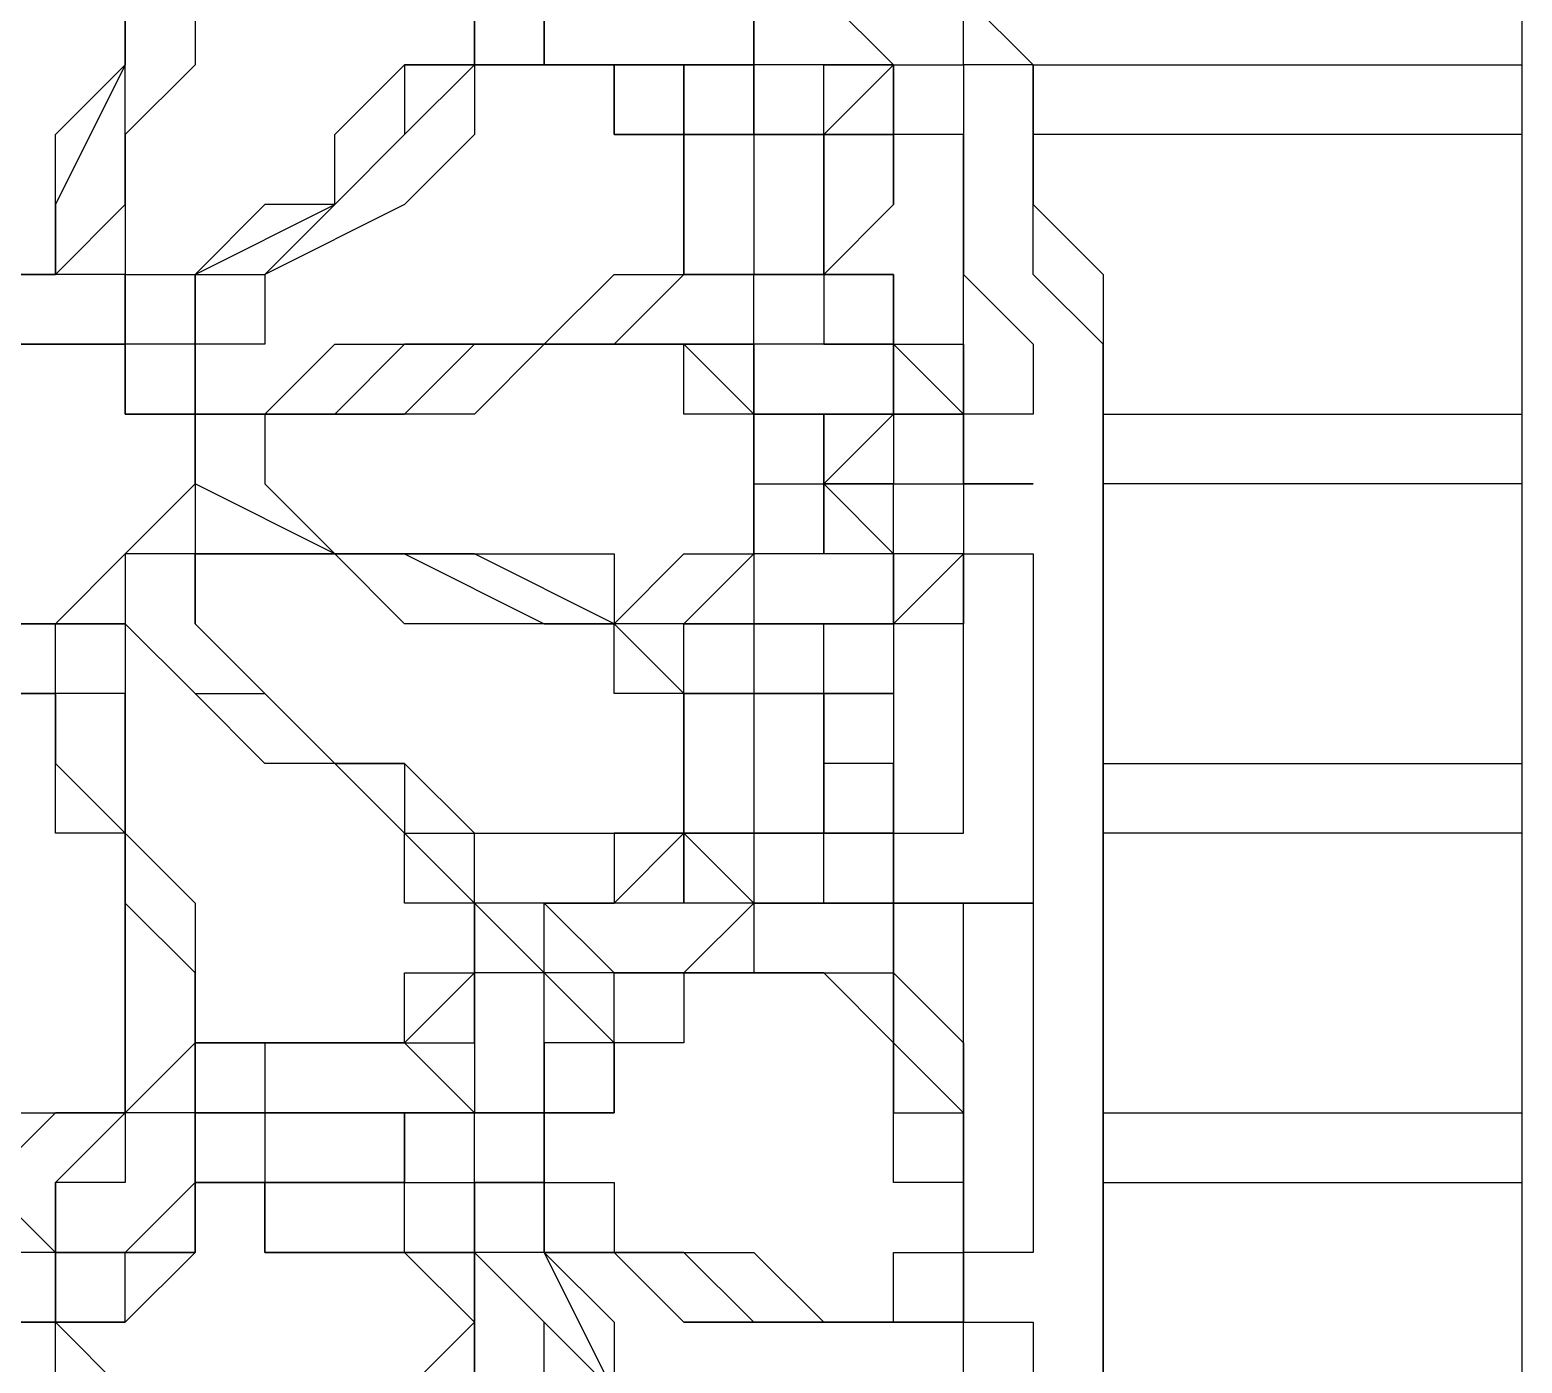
# Model space of a CAD drawing. Header units: millimetres. Extents: x 0 to 600, y 0 to 450.
# Drawn here: x 528.63 to 550, y 212.41 to 231.5 of the extents above; entities that cross this region are included whole.
import ezdxf

# ---------------------------------------------------------------- set-up
doc = ezdxf.new("R2010")
doc.units = ezdxf.units.MM
doc.layers.add('Engraving', color=1, linetype='Continuous')
doc.layers.add('External Cuts', color=5, linetype='Continuous')

# ---------------------------------------------------------------- blocks, each defined once
blk = doc.blocks.new('roof front')
blk.add_line((3, 15), (3, 66))

msp = doc.modelspace()

# ---------------------------------------------------------------- linework, layer by layer
at = {"layer": 'Engraving'}
for p, q in [((530, 231), (530, 232)), ((530, 232), (530, 231)), ((530, 231), (530, 232)), ((531, 232), (531, 231)), ((535, 232), (535, 231)), ((535, 231), (535, 232)), ((536, 231), (536, 232)), ((536, 232), (536, 231)), ((539, 231), (539, 232)), ((539, 232), (539, 231)), ((539, 231), (539, 232)), ((540, 232), (541, 231)), ((542, 232), (543, 231)), ((542, 231), (542, 232)), ((530, 231), (529, 229)), ((529, 230), (530, 231)), ((530, 230), (530, 231)), ((530, 231), (530, 231)), ((530, 231), (530, 231)), ((531, 231), (530, 230)), ((530, 231), (530, 231)), ((530, 231), (530, 231)), ((531, 231), (531, 231)), ((533, 230), (534, 231)), ((534, 230), (535, 231)), ((535, 231), (534, 231)), ((534, 231), (534, 230)), ((534, 231), (534, 231)), ((534, 231), (535, 231)), ((535, 231), (535, 231)), ((535, 231), (535, 231)), ((535, 231), (535, 231)), ((535, 231), (536, 231)), ((536, 231), (535, 231)), ((535, 231), (535, 231)), ((535, 231), (535, 230)), ((535, 231), (535, 231)), ((535, 231), (535, 231)), ((536, 231), (535, 231)), ((535, 231), (536, 231)), ((536, 231), (536, 231)), ((536, 231), (536, 231)), ((536, 231), (537, 231)), ((537, 231), (536, 231)), ((536, 231), (536, 231)), ((536, 231), (536, 231)), ((537, 231), (536, 231)), ((536, 231), (536, 231)), ((536, 231), (536, 231)), ((536, 231), (536, 231)), ((536, 231), (536, 231)), ((536, 231), (537, 231)), ((537, 231), (537, 231)), ((537, 231), (537, 231)), ((537, 231), (537, 230)), ((537, 230), (537, 231)), ((538, 231), (537, 231)), ((537, 231), (537, 231)), ((537, 231), (537, 231)), ((537, 231), (537, 231)), ((537, 231), (537, 231)), ((537, 231), (538, 231)), ((539, 231), (538, 231)), ((538, 231), (538, 230)), ((538, 230), (538, 231)), ((538, 231), (538, 231)), ((538, 231), (539, 231)), ((538, 231), (538, 231)), ((538, 231), (538, 231)), ((538, 231), (538, 231)), ((538, 231), (538, 231)), ((538, 231), (538, 231)), ((538, 231), (538, 231)), ((539, 230), (539, 231)), ((539, 231), (539, 231)), ((540, 231), (539, 231)), ((539, 231), (539, 231)), ((539, 231), (539, 231)), ((539, 231), (539, 231)), ((539, 231), (539, 231)), ((539, 231), (539, 231)), ((539, 231), (539, 230)), ((541, 231), (540, 230)), ((540, 231), (540, 231)), ((540, 231), (541, 231)), ((541, 231), (540, 231)), ((540, 231), (540, 231)), ((540, 231), (540, 231)), ((540, 231), (540, 231)), ((540, 231), (540, 231)), ((540, 230), (540, 231)), ((540, 231), (540, 231)), ((541, 230), (541, 231)), ((541, 231), (541, 231)), ((541, 231), (541, 231)), ((541, 231), (542, 231)), ((541, 230), (541, 231)), ((541, 231), (541, 230)), ((541, 231), (541, 231)), ((541, 231), (541, 231)), ((541, 231), (541, 231)), ((541, 231), (541, 231)), ((543, 231), (542, 231)), ((542, 231), (542, 230)), ((543, 231), (550, 231)), ((543, 231), (543, 231)), ((543, 231), (543, 231)), ((543, 231), (543, 231)), ((543, 231), (543, 230)), ((543, 230), (543, 231)), ((543, 231), (543, 231)), ((529, 229), (529, 230)), ((530, 229), (530, 230)), ((530, 230), (530, 230)), ((530, 230), (530, 229)), ((533, 229), (534, 230)), ((534, 230), (533, 229)), ((533, 229), (533, 230)), ((533, 230), (533, 230)), ((535, 230), (534, 229)), ((534, 230), (534, 230)), ((535, 230), (535, 230)), ((535, 230), (535, 230)), ((535, 230), (535, 230)), ((537, 230), (538, 230)), ((538, 230), (537, 230)), ((537, 230), (537, 230)), ((538, 230), (538, 230)), ((538, 230), (538, 230)), ((538, 230), (538, 229)), ((538, 229), (538, 230)), ((538, 230), (538, 230)), ((538, 229), (538, 230)), ((538, 230), (538, 230)), ((538, 230), (539, 230)), ((538, 230), (539, 230)), ((539, 230), (538, 230)), ((538, 230), (538, 230)), ((539, 230), (540, 230)), ((540, 230), (539, 230)), ((539, 230), (539, 230)), ((539, 230), (539, 230)), ((539, 230), (539, 230)), ((539, 230), (539, 230)), ((539, 230), (539, 229)), ((540, 230), (539, 230)), ((539, 230), (539, 230)), ((539, 230), (539, 230)), ((539, 230), (539, 230)), ((539, 230), (539, 230)), ((539, 230), (540, 230)), ((541, 230), (540, 230)), ((540, 230), (540, 230)), ((540, 230), (541, 230)), ((540, 230), (540, 230)), ((540, 230), (540, 230)), ((540, 230), (540, 229)), ((540, 229), (540, 230)), ((540, 230), (540, 230)), ((540, 230), (540, 230)), ((540, 230), (540, 230)), ((540, 230), (540, 230)), ((540, 230), (540, 230)), ((541, 229), (541, 230)), ((541, 230), (541, 230)), ((542, 230), (541, 230)), ((541, 230), (541, 230)), ((541, 230), (541, 230)), ((541, 230), (541, 229)), ((542, 230), (542, 230)), ((542, 230), (542, 229)), ((542, 229), (542, 230)), ((542, 230), (542, 230)), ((550, 230), (543, 230)), ((543, 230), (543, 229)), ((543, 229), (543, 230)), ((543, 230), (543, 230)), ((529, 228), (530, 229)), ((529, 229), (529, 229)), ((529, 229), (529, 228)), ((529, 228), (529, 229)), ((530, 229), (530, 229)), ((530, 229), (530, 229)), ((530, 229), (530, 228)), ((532, 229), (531, 228)), ((531, 228), (533, 229)), ((532, 228), (533, 229)), ((534, 229), (532, 228)), ((533, 229), (532, 229)), ((538, 229), (538, 229)), ((538, 229), (538, 229)), ((538, 229), (538, 228)), ((538, 228), (538, 229)), ((538, 229), (538, 229)), ((538, 229), (538, 229)), ((538, 229), (538, 229)), ((538, 228), (538, 229)), ((538, 229), (538, 229)), ((539, 229), (539, 229)), ((539, 229), (539, 229)), ((539, 229), (539, 229)), ((539, 229), (539, 228)), ((540, 228), (541, 229)), ((541, 229), (540, 228)), ((540, 229), (540, 229)), ((540, 229), (540, 229)), ((540, 229), (540, 228)), ((540, 228), (540, 229)), ((540, 229), (540, 229)), ((540, 229), (540, 229)), ((540, 229), (540, 229)), ((541, 229), (541, 229)), ((541, 229), (541, 229)), ((541, 229), (541, 229)), ((541, 229), (541, 229)), ((542, 229), (542, 228)), ((542, 228), (542, 229)), ((542, 229), (542, 229)), ((543, 229), (544, 228)), ((543, 228), (543, 229)), ((529, 228), (528, 228)), ((528, 228), (529, 228)), ((530, 228), (529, 228)), ((529, 228), (529, 228)), ((529, 228), (529, 228)), ((529, 228), (529, 228)), ((529, 228), (529, 228)), ((529, 228), (529, 228)), ((529, 228), (529, 228)), ((530, 227), (530, 228)), ((530, 228), (530, 228)), ((530, 228), (530, 228)), ((530, 228), (530, 228)), ((530, 228), (530, 228)), ((530, 228), (530, 228)), ((530, 228), (530, 227)), ((530, 227), (530, 228)), ((530, 228), (531, 228)), ((531, 227), (531, 228)), ((531, 228), (532, 228)), ((531, 228), (531, 227)), ((531, 228), (531, 228)), ((531, 228), (531, 228)), ((532, 228), (532, 228)), ((532, 228), (532, 227)), ((536, 227), (537, 228)), ((538, 228), (537, 227)), ((537, 228), (537, 228)), ((537, 228), (537, 228)), ((537, 228), (538, 228)), ((538, 228), (538, 228)), ((538, 228), (538, 228)), ((538, 228), (538, 228)), ((538, 228), (538, 228)), ((538, 228), (538, 228)), ((538, 228), (538, 228)), ((539, 228), (538, 228)), ((538, 228), (538, 228)), ((538, 228), (538, 228)), ((538, 228), (538, 228)), ((539, 228), (538, 228)), ((538, 228), (538, 228)), ((538, 228), (538, 228)), ((538, 228), (539, 228)), ((539, 227), (539, 228)), ((539, 228), (540, 228)), ((540, 228), (539, 228)), ((539, 228), (539, 228)), ((539, 228), (539, 228)), ((539, 228), (539, 228)), ((539, 228), (540, 228)), ((539, 228), (539, 228)), ((540, 228), (540, 228)), ((540, 228), (540, 227)), ((541, 228), (540, 228)), ((540, 228), (540, 228)), ((540, 228), (540, 228)), ((540, 228), (540, 228)), ((540, 228), (540, 228)), ((540, 228), (540, 228)), ((540, 228), (540, 228)), ((540, 228), (540, 228)), ((540, 228), (540, 228)), ((540, 228), (541, 228)), ((540, 228), (540, 228)), ((541, 227), (541, 228)), ((541, 228), (541, 228)), ((541, 228), (541, 227)), ((542, 228), (542, 228)), ((542, 228), (543, 227)), ((542, 227), (542, 228)), ((544, 227), (543, 228)), ((544, 228), (544, 227)), ((528, 227), (529, 227)), ((529, 227), (528, 227)), ((529, 227), (529, 227)), ((529, 227), (529, 227)), ((529, 227), (530, 227)), ((530, 227), (529, 227)), ((529, 227), (529, 227)), ((529, 227), (529, 227)), ((530, 227), (530, 227)), ((530, 227), (530, 226)), ((530, 226), (530, 227)), ((531, 227), (530, 227)), ((530, 227), (530, 227)), ((530, 227), (530, 227)), ((531, 226), (531, 227)), ((531, 227), (531, 227)), ((531, 227), (531, 227)), ((531, 227), (531, 227)), ((531, 227), (531, 227)), ((532, 227), (531, 227)), ((531, 227), (531, 227)), ((531, 227), (531, 227)), ((531, 227), (531, 226)), ((532, 226), (533, 227)), ((534, 227), (533, 226)), ((533, 227), (533, 227)), ((533, 227), (534, 227)), ((534, 226), (535, 227)), ((536, 227), (534, 227)), ((534, 227), (535, 227)), ((535, 227), (536, 227)), ((536, 227), (535, 226)), ((535, 227), (536, 227)), ((536, 227), (537, 227)), ((537, 227), (536, 227)), ((537, 227), (536, 227)), ((536, 227), (536, 227)), ((537, 227), (537, 227)), ((537, 227), (537, 227)), ((537, 227), (537, 227)), ((537, 227), (538, 227)), ((538, 227), (537, 227)), ((537, 227), (537, 227)), ((538, 227), (538, 227)), ((538, 227), (538, 227)), ((538, 227), (539, 226)), ((538, 226), (538, 227)), ((538, 227), (538, 227)), ((539, 227), (538, 227)), ((538, 227), (538, 227)), ((538, 227), (538, 227)), ((538, 227), (538, 227)), ((538, 227), (538, 227)), ((538, 227), (538, 227)), ((538, 227), (538, 227)), ((538, 227), (538, 227)), ((538, 227), (538, 227)), ((538, 227), (539, 227)), ((539, 226), (539, 227)), ((539, 227), (539, 227)), ((539, 227), (539, 227)), ((540, 227), (539, 227)), ((539, 227), (539, 227)), ((539, 227), (539, 227)), ((539, 227), (539, 227)), ((539, 227), (539, 227)), ((539, 227), (539, 227)), ((539, 227), (539, 227)), ((539, 227), (539, 226)), ((540, 227), (540, 227)), ((540, 227), (541, 227)), ((541, 227), (540, 227)), ((540, 227), (540, 227)), ((540, 227), (540, 227)), ((540, 227), (540, 227)), ((541, 227), (541, 227)), ((541, 227), (541, 226)), ((541, 226), (541, 227)), ((542, 226), (541, 227)), ((541, 227), (541, 227)), ((541, 227), (542, 227)), ((542, 226), (542, 227)), ((542, 227), (542, 227)), ((542, 227), (542, 226)), ((543, 227), (543, 226)), ((544, 227), (544, 226)), ((544, 226), (544, 227)), ((530, 226), (530, 226)), ((530, 226), (531, 226)), ((531, 226), (530, 226)), ((530, 226), (530, 226)), ((530, 226), (530, 226)), ((531, 226), (531, 226)), ((531, 226), (531, 225)), ((531, 225), (531, 226)), ((531, 225), (531, 226)), ((531, 226), (532, 226)), ((532, 226), (531, 226)), ((531, 226), (531, 226)), ((531, 226), (531, 226)), ((531, 226), (531, 226)), ((531, 226), (531, 226)), ((531, 226), (532, 226)), ((532, 226), (532, 226)), ((532, 226), (533, 226)), ((533, 226), (532, 226)), ((532, 226), (532, 225)), ((533, 226), (532, 226)), ((532, 226), (532, 226)), ((532, 226), (532, 226)), ((532, 226), (532, 226)), ((532, 226), (532, 226)), ((532, 226), (532, 226)), ((533, 226), (534, 226)), ((534, 226), (533, 226)), ((534, 226), (534, 226)), ((534, 226), (534, 226)), ((535, 226), (534, 226)), ((534, 226), (534, 226)), ((535, 226), (535, 226)), ((539, 226), (538, 226)), ((539, 226), (539, 226)), ((539, 226), (539, 226)), ((539, 226), (539, 226)), ((539, 226), (539, 225)), ((539, 225), (539, 226)), ((539, 226), (539, 226)), ((539, 226), (539, 226)), ((540, 226), (539, 226)), ((539, 226), (539, 226)), ((539, 226), (540, 226)), ((540, 225), (541, 226)), ((541, 226), (540, 226)), ((540, 226), (540, 225)), ((540, 225), (540, 226)), ((540, 226), (540, 226)), ((540, 226), (541, 226)), ((540, 226), (540, 226)), ((540, 226), (540, 226)), ((540, 226), (540, 226)), ((540, 226), (540, 226)), ((540, 226), (540, 226)), ((541, 226), (541, 226)), ((541, 226), (541, 226)), ((541, 226), (542, 226)), ((542, 226), (541, 226)), ((541, 226), (541, 226)), ((541, 226), (541, 225)), ((541, 226), (541, 226)), ((541, 226), (541, 226)), ((541, 226), (541, 226)), ((541, 226), (541, 226)), ((542, 226), (542, 226)), ((542, 226), (542, 226)), ((542, 226), (542, 225)), ((542, 225), (542, 226)), ((542, 226), (542, 226)), ((542, 226), (542, 226)), ((542, 226), (542, 226)), ((542, 226), (542, 226)), ((542, 226), (542, 226)), ((543, 226), (542, 226)), ((542, 226), (542, 226)), ((542, 226), (542, 226)), ((542, 226), (542, 226)), ((542, 226), (542, 226)), ((542, 226), (542, 226)), ((542, 226), (542, 226)), ((543, 226), (543, 226)), ((543, 226), (543, 226)), ((543, 226), (543, 226)), ((544, 226), (550, 226)), ((544, 226), (544, 221)), ((544, 223), (544, 226)), ((530, 224), (531, 225)), ((531, 225), (531, 225)), ((531, 225), (531, 225)), ((531, 225), (531, 224)), ((531, 225), (531, 225)), ((533, 224), (531, 225)), ((531, 225), (531, 225)), ((531, 225), (531, 225)), ((531, 225), (531, 225)), ((532, 225), (532, 225)), ((532, 225), (532, 225)), ((532, 225), (532, 225)), ((532, 225), (532, 225)), ((532, 225), (533, 224)), ((539, 224), (539, 225)), ((539, 225), (540, 225)), ((539, 225), (539, 225)), ((539, 225), (539, 225)), ((539, 225), (539, 224)), ((539, 224), (539, 225)), ((539, 225), (539, 225)), ((539, 225), (539, 225)), ((540, 225), (540, 225)), ((540, 225), (540, 225)), ((540, 225), (541, 224)), ((540, 224), (540, 225)), ((540, 225), (540, 225)), ((540, 225), (540, 225)), ((540, 225), (540, 224)), ((541, 225), (540, 225)), ((540, 225), (540, 225)), ((540, 225), (540, 225)), ((540, 225), (540, 225)), ((541, 225), (540, 225)), ((540, 225), (541, 225)), ((540, 225), (540, 225)), ((541, 224), (541, 225)), ((541, 225), (541, 225)), ((541, 225), (541, 225)), ((541, 225), (541, 225)), ((541, 225), (541, 225)), ((541, 225), (541, 225)), ((541, 225), (541, 225)), ((541, 225), (542, 225)), ((542, 225), (543, 225)), ((543, 225), (542, 225)), ((542, 225), (542, 225)), ((542, 225), (542, 224)), ((542, 225), (542, 225)), ((542, 225), (542, 225)), ((542, 225), (542, 225)), ((542, 225), (542, 225)), ((542, 225), (542, 225)), ((542, 225), (542, 225)), ((542, 225), (542, 225)), ((542, 225), (542, 225)), ((542, 225), (542, 225)), ((543, 225), (543, 225)), ((543, 225), (543, 225)), ((550, 225), (544, 225)), ((529, 223), (530, 224)), ((531, 224), (530, 224)), ((530, 224), (530, 224)), ((530, 224), (530, 223)), ((530, 224), (530, 224)), ((530, 224), (530, 224)), ((530, 224), (530, 224)), ((531, 223), (531, 224)), ((531, 224), (531, 224)), ((531, 224), (531, 224)), ((531, 224), (531, 224)), ((531, 224), (532, 224)), ((532, 224), (531, 224)), ((531, 224), (531, 224)), ((531, 224), (531, 224)), ((531, 224), (531, 224)), ((531, 224), (531, 223)), ((532, 224), (532, 224)), ((532, 224), (532, 224)), ((532, 224), (533, 224)), ((533, 224), (532, 224)), ((532, 224), (532, 224)), ((532, 224), (532, 224)), ((533, 224), (533, 224)), ((533, 224), (534, 224)), ((534, 223), (533, 224)), ((534, 224), (533, 224)), ((533, 224), (534, 224)), ((534, 224), (536, 223)), ((535, 224), (534, 224)), ((534, 224), (534, 224)), ((534, 224), (534, 224)), ((534, 224), (534, 224)), ((534, 224), (534, 224)), ((534, 224), (535, 224)), ((537, 223), (535, 224)), ((535, 224), (535, 224)), ((535, 224), (535, 224)), ((535, 224), (535, 224)), ((535, 224), (537, 224)), ((537, 224), (537, 224)), ((537, 224), (537, 223)), ((537, 223), (538, 224)), ((538, 223), (539, 224)), ((539, 224), (538, 223)), ((538, 224), (538, 224)), ((538, 224), (539, 224)), ((538, 224), (538, 224)), ((538, 224), (538, 224)), ((539, 224), (539, 224)), ((539, 224), (539, 224)), ((539, 224), (539, 224)), ((540, 224), (539, 224)), ((539, 224), (539, 223)), ((539, 224), (539, 224)), ((539, 224), (539, 224)), ((539, 224), (539, 224)), ((541, 224), (540, 224)), ((540, 224), (540, 224)), ((540, 224), (540, 224)), ((540, 224), (540, 224)), ((541, 223), (542, 224)), ((541, 224), (541, 224)), ((541, 224), (541, 224)), ((541, 224), (541, 223)), ((541, 223), (541, 224)), ((541, 224), (541, 224)), ((541, 224), (541, 224)), ((541, 224), (541, 224)), ((542, 224), (541, 224)), ((542, 224), (542, 224)), ((542, 224), (542, 224)), ((542, 224), (542, 224)), ((542, 224), (542, 224)), ((542, 224), (543, 224)), ((542, 222), (542, 224)), ((542, 224), (542, 224)), ((542, 224), (542, 224)), ((542, 224), (542, 224)), ((542, 224), (542, 224)), ((542, 224), (542, 224)), ((542, 224), (542, 224)), ((542, 224), (542, 224)), ((542, 224), (542, 223)), ((542, 224), (542, 224)), ((543, 224), (543, 224)), ((543, 224), (543, 224)), ((543, 224), (543, 224)), ((543, 224), (543, 222)), ((529, 223), (528, 223)), ((528, 223), (529, 223)), ((529, 222), (529, 223)), ((529, 223), (529, 223)), ((529, 223), (529, 223)), ((529, 223), (530, 223)), ((530, 223), (529, 223)), ((529, 223), (529, 223)), ((529, 223), (529, 223)), ((529, 223), (529, 223)), ((529, 223), (529, 223)), ((530, 223), (530, 223)), ((530, 223), (530, 223)), ((530, 223), (531, 222)), ((531, 222), (530, 223)), ((530, 223), (530, 223)), ((530, 223), (530, 223)), ((530, 223), (530, 222)), ((530, 223), (530, 223)), ((533, 221), (531, 223)), ((531, 223), (531, 223)), ((531, 223), (531, 223)), ((531, 223), (531, 223)), ((531, 223), (531, 223)), ((531, 223), (531, 223)), ((531, 223), (531, 223)), ((531, 223), (531, 223)), ((531, 223), (531, 223)), ((531, 223), (532, 222)), ((535, 223), (534, 223)), ((534, 223), (534, 223)), ((536, 223), (535, 223)), ((536, 223), (537, 223)), ((537, 223), (536, 223)), ((537, 223), (537, 223)), ((537, 223), (537, 223)), ((537, 223), (537, 223)), ((537, 223), (538, 222)), ((537, 222), (537, 223)), ((537, 223), (537, 223)), ((538, 223), (537, 223)), ((537, 223), (537, 223)), ((537, 223), (537, 223)), ((537, 223), (537, 223)), ((538, 222), (538, 223)), ((538, 223), (538, 223)), ((538, 223), (538, 223)), ((538, 223), (539, 223)), ((539, 223), (538, 223)), ((538, 223), (538, 223)), ((538, 223), (538, 223)), ((538, 223), (538, 223)), ((538, 223), (538, 223)), ((538, 223), (538, 223)), ((538, 223), (538, 223)), ((539, 223), (539, 222)), ((539, 223), (539, 223)), ((540, 223), (539, 223)), ((539, 223), (539, 223)), ((539, 223), (539, 223)), ((539, 223), (539, 223)), ((539, 223), (539, 223)), ((539, 223), (539, 223)), ((539, 223), (539, 223)), ((539, 223), (539, 223)), ((539, 223), (540, 223)), ((540, 222), (540, 223)), ((540, 223), (541, 223)), ((541, 223), (540, 223)), ((540, 223), (540, 223)), ((540, 223), (540, 223)), ((540, 223), (540, 223)), ((540, 223), (540, 223)), ((540, 223), (540, 223)), ((540, 223), (541, 223)), ((540, 223), (540, 223)), ((540, 223), (540, 223)), ((540, 223), (540, 223)), ((541, 223), (541, 223)), ((541, 223), (541, 223)), ((542, 223), (541, 223)), ((541, 223), (541, 223)), ((541, 223), (541, 223)), ((541, 223), (541, 222)), ((541, 223), (541, 223)), ((544, 212), (544, 223)), ((528, 222), (529, 222)), ((529, 222), (528, 222)), ((529, 222), (529, 222)), ((529, 222), (529, 221)), ((529, 221), (529, 222)), ((529, 222), (529, 222)), ((529, 222), (529, 222)), ((529, 222), (529, 222)), ((529, 222), (529, 222)), ((530, 222), (529, 222)), ((529, 222), (529, 222)), ((530, 220), (530, 222)), ((530, 222), (530, 222)), ((530, 222), (530, 222)), ((530, 222), (530, 222)), ((530, 222), (530, 221)), ((531, 222), (532, 222)), ((532, 221), (531, 222)), ((532, 222), (533, 221)), ((532, 222), (532, 222)), ((532, 222), (533, 221)), ((538, 222), (537, 222)), ((537, 222), (537, 222)), ((538, 222), (538, 222)), ((538, 222), (538, 222)), ((538, 222), (538, 222)), ((538, 222), (538, 221)), ((538, 221), (538, 222)), ((538, 222), (538, 222)), ((538, 222), (538, 222)), ((538, 221), (538, 222)), ((538, 222), (538, 222)), ((538, 222), (538, 222)), ((538, 222), (538, 222)), ((539, 222), (538, 222)), ((538, 222), (538, 222)), ((538, 222), (538, 222)), ((538, 222), (539, 222)), ((539, 222), (539, 222)), ((539, 222), (540, 222)), ((540, 222), (539, 222)), ((539, 222), (539, 222)), ((539, 222), (539, 222)), ((539, 222), (539, 222)), ((539, 222), (539, 221)), ((540, 221), (540, 222)), ((540, 222), (540, 222)), ((540, 222), (540, 222)), ((540, 222), (540, 222)), ((540, 222), (540, 222)), ((541, 222), (540, 222)), ((540, 222), (540, 222)), ((540, 222), (540, 222)), ((540, 222), (541, 222)), ((540, 222), (540, 222)), ((540, 222), (540, 222)), ((540, 222), (540, 221)), ((540, 221), (540, 222)), ((540, 222), (540, 222)), ((541, 222), (541, 221)), ((542, 220), (542, 222)), ((543, 222), (543, 220)), ((529, 221), (530, 220)), ((529, 220), (529, 221)), ((530, 221), (530, 221)), ((530, 221), (530, 221)), ((530, 221), (530, 220)), ((533, 221), (532, 221)), ((533, 221), (534, 220)), ((534, 220), (533, 221)), ((534, 221), (533, 221)), ((533, 221), (534, 221)), ((535, 220), (534, 221)), ((534, 221), (534, 220)), ((538, 221), (538, 221)), ((538, 221), (538, 221)), ((538, 221), (538, 220)), ((538, 220), (538, 221)), ((538, 221), (538, 221)), ((538, 221), (538, 221)), ((538, 220), (538, 221)), ((538, 221), (538, 221)), ((538, 221), (538, 221)), ((539, 221), (539, 221)), ((539, 221), (539, 221)), ((539, 221), (539, 221)), ((539, 221), (539, 221)), ((539, 221), (539, 221)), ((539, 221), (539, 220)), ((541, 221), (540, 221)), ((540, 221), (540, 221)), ((540, 221), (540, 221)), ((540, 221), (540, 221)), ((540, 221), (540, 220)), ((540, 221), (540, 221)), ((540, 221), (540, 221)), ((540, 221), (540, 221)), ((540, 220), (540, 221)), ((540, 221), (540, 221)), ((540, 221), (540, 221)), ((541, 220), (541, 221)), ((541, 221), (541, 221)), ((541, 221), (541, 221)), ((541, 221), (541, 221)), ((541, 221), (541, 221)), ((541, 221), (541, 220)), ((544, 221), (550, 221)), ((544, 221), (544, 212)), ((530, 220), (529, 220)), ((530, 220), (530, 219)), ((530, 219), (530, 220)), ((530, 219), (530, 220)), ((530, 220), (530, 220)), ((530, 220), (530, 220)), ((530, 220), (530, 220)), ((530, 220), (531, 219)), ((534, 220), (534, 220)), ((534, 220), (535, 219)), ((534, 219), (534, 220)), ((534, 220), (535, 220)), ((535, 219), (535, 220)), ((535, 220), (535, 220)), ((535, 220), (535, 220)), ((535, 220), (535, 220)), ((535, 220), (536, 220)), ((536, 220), (536, 220)), ((536, 220), (536, 220)), ((536, 220), (537, 220)), ((537, 219), (538, 220)), ((538, 220), (537, 220)), ((537, 220), (537, 220)), ((537, 220), (537, 220)), ((537, 220), (537, 219)), ((537, 220), (537, 220)), ((537, 220), (537, 220)), ((537, 220), (537, 220)), ((537, 220), (537, 220)), ((537, 220), (538, 220)), ((537, 220), (537, 220)), ((538, 220), (538, 220)), ((538, 220), (538, 220)), ((538, 220), (538, 220)), ((538, 220), (539, 219)), ((538, 219), (538, 220)), ((538, 220), (538, 220)), ((538, 220), (538, 220)), ((538, 220), (538, 219)), ((539, 219), (538, 220)), ((538, 220), (538, 220)), ((538, 220), (538, 220)), ((538, 220), (538, 220)), ((538, 220), (539, 220)), ((538, 220), (538, 220)), ((538, 220), (538, 220)), ((538, 220), (538, 220)), ((539, 220), (538, 220)), ((538, 220), (538, 220)), ((539, 220), (539, 220)), ((539, 220), (540, 220)), ((540, 220), (539, 220)), ((539, 220), (539, 220)), ((539, 220), (539, 219)), ((540, 220), (539, 220)), ((539, 220), (539, 220)), ((539, 220), (539, 220)), ((539, 220), (540, 220)), ((540, 220), (540, 220)), ((540, 220), (540, 220)), ((540, 220), (540, 220)), ((540, 220), (541, 220)), ((540, 219), (540, 220)), ((540, 220), (540, 220)), ((540, 220), (540, 220)), ((541, 220), (540, 220)), ((540, 220), (541, 220)), ((541, 220), (541, 219)), ((541, 220), (541, 220)), ((541, 219), (541, 220)), ((541, 220), (541, 220)), ((541, 220), (541, 220)), ((541, 220), (541, 220)), ((541, 220), (542, 220)), ((542, 220), (542, 220)), ((542, 220), (542, 220)), ((542, 220), (542, 220)), ((542, 220), (542, 220)), ((542, 220), (542, 220)), ((543, 220), (543, 220)), ((543, 220), (543, 219)), ((550, 220), (544, 220)), ((530, 219), (530, 219)), ((530, 219), (530, 219)), ((530, 219), (530, 218)), ((530, 218), (530, 219)), ((531, 218), (530, 219)), ((530, 219), (530, 219)), ((531, 219), (531, 218)), ((535, 219), (534, 219)), ((534, 219), (534, 219)), ((534, 219), (534, 219)), ((535, 218), (535, 219)), ((535, 219), (535, 219)), ((535, 219), (535, 219)), ((535, 219), (535, 219)), ((535, 219), (536, 218)), ((535, 219), (535, 219)), ((535, 219), (535, 219)), ((535, 219), (535, 218)), ((535, 218), (535, 219)), ((536, 219), (535, 219)), ((535, 219), (535, 219)), ((536, 218), (536, 219)), ((536, 219), (536, 219)), ((536, 219), (536, 219)), ((536, 219), (536, 219)), ((536, 219), (536, 219)), ((536, 219), (536, 219)), ((536, 219), (536, 219)), ((536, 219), (537, 219)), ((537, 219), (536, 219)), ((536, 219), (536, 219)), ((536, 219), (536, 219)), ((536, 219), (536, 219)), ((536, 219), (536, 219)), ((536, 219), (537, 218)), ((537, 219), (536, 219)), ((536, 219), (536, 219)), ((537, 219), (537, 219)), ((537, 219), (537, 219)), ((538, 219), (537, 219)), ((537, 219), (537, 219)), ((538, 218), (539, 219)), ((539, 219), (538, 219)), ((538, 219), (538, 219)), ((539, 219), (539, 219)), ((539, 219), (539, 219)), ((539, 219), (539, 219)), ((539, 219), (539, 218)), ((539, 219), (539, 219)), ((539, 219), (539, 219)), ((540, 219), (539, 219)), ((539, 219), (539, 219)), ((539, 219), (539, 219)), ((539, 219), (539, 219)), ((539, 219), (539, 219)), ((539, 219), (539, 219)), ((539, 219), (539, 219)), ((539, 219), (540, 219)), ((541, 219), (540, 219)), ((540, 219), (540, 219)), ((540, 219), (540, 219)), ((540, 219), (540, 219)), ((540, 219), (540, 219)), ((540, 219), (540, 219)), ((540, 219), (540, 219)), ((540, 219), (540, 219)), ((540, 219), (541, 219)), ((541, 219), (540, 219)), ((540, 219), (540, 219)), ((540, 219), (540, 219)), ((540, 219), (540, 219)), ((540, 219), (540, 219)), ((540, 219), (540, 219)), ((540, 219), (540, 219)), ((540, 219), (540, 219)), ((541, 218), (541, 219)), ((541, 219), (541, 219)), ((541, 219), (541, 219)), ((541, 219), (541, 219)), ((541, 219), (541, 219)), ((541, 219), (542, 219)), ((542, 219), (541, 219)), ((541, 219), (541, 219)), ((541, 219), (541, 219)), ((541, 219), (541, 219)), ((541, 219), (541, 218)), ((541, 219), (541, 219)), ((541, 219), (541, 219)), ((541, 219), (541, 219)), ((541, 219), (541, 219)), ((542, 219), (541, 219)), ((542, 219), (543, 219)), ((542, 217), (542, 219)), ((542, 219), (542, 219)), ((543, 219), (542, 219)), ((543, 219), (543, 219)), ((543, 219), (543, 217)), ((530, 218), (530, 217)), ((530, 217), (530, 218)), ((530, 218), (530, 218)), ((531, 217), (531, 218)), ((531, 218), (531, 218)), ((531, 218), (531, 218)), ((531, 218), (531, 218)), ((531, 218), (531, 218)), ((531, 218), (531, 217)), ((535, 218), (534, 217)), ((534, 217), (534, 218)), ((534, 218), (534, 218)), ((534, 218), (535, 218)), ((535, 217), (535, 218)), ((535, 218), (535, 218)), ((535, 218), (535, 218)), ((536, 218), (535, 218)), ((535, 218), (535, 218)), ((535, 218), (535, 218)), ((535, 218), (535, 218)), ((535, 218), (535, 217)), ((535, 218), (535, 218)), ((535, 218), (535, 218)), ((535, 218), (535, 218)), ((535, 218), (535, 218)), ((536, 218), (536, 218)), ((536, 218), (536, 218)), ((536, 218), (536, 218)), ((536, 218), (537, 217)), ((536, 217), (536, 218)), ((536, 218), (536, 218)), ((537, 218), (536, 218)), ((537, 217), (537, 218)), ((537, 218), (537, 218)), ((537, 218), (538, 218)), ((537, 218), (537, 218)), ((538, 218), (537, 218)), ((537, 218), (537, 218)), ((537, 218), (537, 218)), ((537, 218), (537, 218)), ((537, 218), (537, 218)), ((537, 218), (538, 218)), ((538, 218), (538, 218)), ((538, 218), (539, 218)), ((539, 218), (538, 218)), ((538, 218), (538, 218)), ((538, 218), (538, 217)), ((539, 218), (538, 218)), ((538, 218), (538, 218)), ((538, 218), (538, 218)), ((538, 218), (538, 218)), ((538, 218), (538, 218)), ((538, 218), (538, 218)), ((539, 218), (539, 218)), ((539, 218), (539, 218)), ((539, 218), (539, 218)), ((539, 218), (540, 218)), ((540, 218), (539, 218)), ((539, 218), (539, 218)), ((539, 218), (539, 218)), ((539, 218), (539, 218)), ((539, 218), (539, 218)), ((540, 218), (540, 218)), ((540, 218), (541, 218)), ((541, 217), (540, 218)), ((540, 218), (540, 218)), ((540, 218), (540, 218)), ((540, 218), (540, 218)), ((540, 218), (540, 218)), ((541, 218), (541, 217)), ((541, 217), (541, 218)), ((541, 218), (541, 218)), ((541, 218), (541, 218)), ((541, 218), (542, 217)), ((530, 216), (531, 217)), ((530, 217), (530, 217)), ((530, 217), (530, 217)), ((530, 217), (530, 216)), ((530, 216), (530, 217)), ((530, 217), (530, 217)), ((530, 217), (530, 217)), ((530, 217), (530, 217)), ((531, 217), (531, 217)), ((531, 217), (531, 217)), ((531, 217), (531, 217)), ((531, 217), (531, 216)), ((531, 216), (531, 217)), ((531, 217), (531, 217)), ((531, 217), (531, 217)), ((531, 217), (532, 217)), ((532, 217), (531, 217)), ((531, 217), (531, 217)), ((531, 217), (531, 217)), ((531, 217), (532, 217)), ((532, 217), (532, 216)), ((532, 217), (532, 217)), ((533, 217), (532, 217)), ((532, 217), (532, 217)), ((532, 217), (532, 217)), ((532, 217), (532, 217)), ((532, 217), (532, 217)), ((532, 217), (532, 217)), ((532, 217), (533, 217)), ((534, 217), (533, 217)), ((533, 217), (533, 217)), ((533, 217), (533, 217)), ((533, 217), (533, 217)), ((533, 217), (534, 217)), ((535, 216), (534, 217)), ((534, 217), (534, 217)), ((534, 217), (535, 217)), ((534, 217), (534, 217)), ((534, 217), (534, 217)), ((534, 217), (534, 217)), ((534, 217), (534, 217)), ((534, 217), (534, 217)), ((534, 217), (534, 217)), ((534, 217), (534, 217)), ((534, 217), (534, 217)), ((535, 217), (535, 217)), ((535, 217), (535, 217)), ((535, 217), (535, 217)), ((535, 217), (535, 217)), ((535, 217), (535, 216)), ((537, 217), (536, 217)), ((536, 217), (536, 216)), ((536, 216), (536, 217)), ((536, 217), (536, 217)), ((536, 217), (536, 217)), ((536, 217), (536, 217)), ((537, 216), (537, 217)), ((537, 217), (537, 217)), ((537, 217), (537, 217)), ((538, 217), (537, 217)), ((537, 217), (537, 217)), ((537, 217), (537, 217)), ((537, 217), (537, 217)), ((537, 217), (537, 216)), ((541, 217), (541, 217)), ((541, 217), (541, 217)), ((541, 217), (541, 216)), ((541, 216), (541, 217)), ((541, 217), (541, 217)), ((542, 216), (541, 217)), ((542, 217), (542, 217)), ((542, 217), (542, 216)), ((542, 216), (542, 217)), ((542, 217), (542, 217)), ((543, 217), (543, 215)), ((529, 216), (528, 215)), ((528, 216), (529, 216)), ((529, 215), (530, 216)), ((530, 216), (529, 216)), ((529, 216), (529, 216)), ((529, 216), (530, 216)), ((529, 216), (529, 216)), ((529, 216), (529, 216)), ((529, 216), (529, 216)), ((530, 216), (530, 216)), ((530, 216), (530, 216)), ((530, 216), (530, 216)), ((530, 216), (530, 216)), ((530, 216), (530, 216)), ((531, 216), (530, 216)), ((530, 216), (530, 216)), ((530, 216), (530, 215)), ((530, 216), (530, 216)), ((530, 216), (530, 216)), ((530, 216), (530, 216)), ((530, 216), (530, 216)), ((531, 216), (531, 216)), ((531, 216), (531, 215)), ((531, 215), (531, 216)), ((531, 216), (531, 216)), ((531, 215), (531, 216)), ((531, 216), (531, 216)), ((531, 216), (531, 216)), ((531, 216), (531, 216)), ((531, 216), (531, 216)), ((531, 216), (531, 216)), ((531, 216), (531, 216)), ((531, 216), (531, 216)), ((532, 216), (531, 216)), ((531, 216), (531, 216)), ((531, 216), (532, 216)), ((532, 216), (532, 216)), ((532, 216), (533, 216)), ((533, 216), (532, 216)), ((532, 216), (532, 216)), ((532, 216), (532, 216)), ((532, 216), (532, 216)), ((532, 216), (532, 216)), ((532, 216), (532, 216)), ((532, 216), (532, 216)), ((532, 216), (532, 216)), ((532, 216), (532, 216)), ((532, 216), (532, 215)), ((533, 216), (533, 216)), ((533, 216), (534, 216)), ((534, 216), (533, 216)), ((533, 216), (533, 216)), ((534, 215), (534, 216)), ((534, 216), (534, 216)), ((534, 216), (534, 216)), ((534, 216), (534, 216)), ((534, 216), (535, 216)), ((535, 216), (534, 216)), ((534, 216), (534, 216)), ((534, 216), (534, 216)), ((534, 216), (534, 215)), ((534, 216), (534, 216)), ((534, 216), (534, 216)), ((534, 216), (534, 216)), ((534, 216), (534, 216)), ((534, 216), (534, 215)), ((534, 215), (534, 216)), ((534, 216), (534, 216)), ((535, 216), (536, 216)), ((535, 215), (535, 216)), ((535, 216), (535, 216)), ((535, 216), (535, 216)), ((536, 216), (535, 216)), ((535, 216), (535, 216)), ((535, 216), (536, 216)), ((536, 215), (536, 216)), ((536, 216), (537, 216)), ((537, 216), (536, 216)), ((536, 216), (536, 215)), ((536, 216), (536, 215)), ((536, 216), (536, 216)), ((536, 216), (536, 216)), ((536, 216), (536, 216)), ((536, 216), (536, 216)), ((536, 216), (536, 216)), ((536, 216), (536, 216)), ((536, 216), (536, 216)), ((536, 216), (536, 216)), ((536, 216), (536, 216)), ((536, 216), (536, 216)), ((536, 216), (536, 216)), ((537, 216), (537, 216)), ((541, 216), (542, 216)), ((541, 215), (541, 216)), ((542, 216), (542, 215)), ((542, 215), (542, 216)), ((542, 216), (542, 216)), ((542, 216), (542, 216)), ((542, 216), (542, 215)), ((542, 215), (542, 216)), ((544, 216), (550, 216)), ((528, 215), (529, 214)), ((529, 214), (529, 215)), ((529, 215), (529, 215)), ((529, 215), (529, 215)), ((529, 215), (529, 215)), ((529, 215), (529, 215)), ((529, 215), (529, 215)), ((529, 215), (529, 215)), ((529, 215), (529, 215)), ((529, 215), (529, 215)), ((530, 215), (529, 215)), ((529, 215), (529, 215)), ((529, 215), (529, 215)), ((529, 215), (529, 215)), ((529, 215), (529, 214)), ((530, 214), (531, 215)), ((531, 214), (531, 215)), ((531, 215), (531, 215)), ((531, 215), (531, 215)), ((531, 215), (532, 215)), ((532, 215), (531, 215)), ((531, 215), (531, 214)), ((531, 215), (531, 215)), ((531, 215), (531, 215)), ((531, 215), (531, 215)), ((531, 215), (531, 214)), ((531, 215), (531, 215)), ((531, 215), (531, 215)), ((531, 215), (531, 215)), ((531, 215), (531, 215)), ((532, 215), (531, 215)), ((532, 215), (532, 215)), ((532, 215), (532, 215)), ((532, 215), (532, 215)), ((532, 215), (532, 214)), ((532, 214), (532, 215)), ((532, 215), (532, 215)), ((533, 215), (532, 215)), ((532, 215), (532, 215)), ((532, 215), (532, 215)), ((532, 215), (532, 215)), ((532, 215), (532, 215)), ((532, 215), (533, 215)), ((534, 215), (533, 215)), ((533, 215), (533, 215)), ((533, 215), (533, 215)), ((533, 215), (533, 215)), ((533, 215), (533, 215)), ((533, 215), (533, 215)), ((533, 215), (534, 215)), ((534, 214), (534, 215)), ((534, 215), (534, 215)), ((534, 215), (534, 215)), ((534, 215), (534, 215)), ((534, 215), (534, 215)), ((534, 215), (535, 215)), ((534, 215), (534, 215)), ((534, 215), (534, 215)), ((534, 215), (534, 215)), ((534, 215), (534, 215)), ((535, 215), (536, 215)), ((536, 215), (535, 215)), ((535, 215), (535, 215)), ((535, 215), (535, 215)), ((535, 215), (535, 215)), ((535, 215), (535, 214)), ((535, 214), (535, 215)), ((535, 215), (535, 215)), ((536, 214), (536, 215)), ((536, 215), (536, 215)), ((536, 215), (536, 215)), ((536, 215), (536, 215)), ((536, 215), (536, 215)), ((536, 215), (536, 215)), ((536, 215), (536, 215)), ((536, 215), (536, 215)), ((536, 215), (537, 215)), ((536, 215), (536, 215)), ((536, 215), (536, 215)), ((536, 215), (536, 215)), ((536, 215), (536, 214)), ((536, 215), (536, 215)), ((536, 215), (536, 215)), ((537, 215), (537, 214)), ((542, 215), (541, 215)), ((542, 215), (542, 215)), ((542, 215), (542, 214)), ((542, 214), (542, 215)), ((542, 214), (542, 215)), ((542, 215), (542, 215)), ((542, 215), (542, 215)), ((542, 215), (542, 215)), ((543, 215), (543, 214)), ((544, 215), (550, 215)), ((529, 214), (528, 214)), ((529, 214), (529, 214)), ((529, 214), (529, 214)), ((529, 214), (529, 213)), ((529, 213), (529, 214)), ((529, 214), (529, 214)), ((529, 214), (529, 214)), ((530, 214), (529, 214)), ((529, 214), (529, 214)), ((529, 214), (529, 214)), ((529, 214), (529, 214)), ((529, 214), (530, 214)), ((530, 213), (530, 214)), ((530, 214), (531, 214)), ((531, 214), (530, 213)), ((531, 214), (530, 214)), ((530, 214), (530, 214)), ((530, 214), (530, 214)), ((530, 214), (530, 214)), ((530, 214), (530, 214)), ((530, 214), (530, 214)), ((530, 214), (530, 214)), ((530, 214), (530, 214)), ((531, 214), (531, 214)), ((531, 214), (531, 214)), ((531, 214), (531, 214)), ((531, 214), (531, 214)), ((531, 214), (531, 214)), ((532, 214), (533, 214)), ((533, 214), (532, 214)), ((532, 214), (532, 214)), ((532, 214), (532, 214)), ((533, 214), (533, 214)), ((533, 214), (534, 214)), ((534, 214), (533, 214)), ((533, 214), (533, 214)), ((534, 214), (534, 214)), ((534, 214), (534, 214)), ((534, 214), (534, 214)), ((534, 214), (534, 214)), ((534, 214), (535, 214)), ((535, 213), (534, 214)), ((534, 214), (534, 214)), ((534, 214), (534, 214)), ((534, 214), (534, 214)), ((534, 214), (534, 214)), ((535, 214), (534, 214)), ((535, 213), (535, 214)), ((535, 214), (535, 214)), ((535, 214), (535, 214)), ((535, 214), (535, 214)), ((535, 214), (535, 214)), ((535, 214), (536, 213)), ((536, 213), (535, 214)), ((535, 214), (535, 213)), ((535, 214), (535, 214)), ((535, 214), (535, 214)), ((535, 214), (535, 214)), ((535, 214), (535, 213)), ((535, 214), (535, 214)), ((536, 214), (535, 214)), ((535, 214), (535, 214)), ((535, 214), (535, 214)), ((535, 214), (535, 214)), ((535, 214), (535, 214)), ((537, 212), (536, 214)), ((536, 214), (536, 214)), ((536, 214), (536, 214)), ((536, 214), (536, 214)), ((536, 214), (536, 214)), ((536, 214), (536, 214)), ((536, 214), (536, 214)), ((536, 214), (537, 214)), ((537, 214), (536, 214)), ((536, 214), (536, 214)), ((536, 214), (536, 214)), ((536, 214), (537, 213)), ((537, 214), (536, 214)), ((537, 214), (537, 214)), ((537, 214), (538, 213)), ((538, 213), (537, 214)), ((538, 214), (537, 214)), ((537, 214), (538, 214)), ((539, 213), (538, 214)), ((538, 214), (538, 214)), ((538, 214), (538, 214)), ((538, 214), (539, 214)), ((539, 214), (540, 213)), ((541, 213), (541, 214)), ((541, 214), (542, 214)), ((542, 213), (542, 214)), ((542, 214), (542, 214)), ((542, 214), (542, 214)), ((542, 214), (542, 214)), ((542, 214), (542, 213)), ((542, 214), (542, 214)), ((542, 214), (542, 214)), ((542, 214), (542, 213)), ((542, 214), (542, 214)), ((542, 214), (542, 214)), ((542, 214), (542, 214)), ((543, 214), (542, 214)), ((542, 214), (542, 214)), ((543, 214), (543, 214)), ((543, 214), (543, 214)), ((529, 213), (528, 213)), ((528, 213), (529, 213)), ((529, 212), (529, 213)), ((529, 213), (529, 213)), ((529, 213), (529, 213)), ((529, 213), (529, 213)), ((529, 213), (529, 213)), ((529, 213), (530, 213)), ((530, 213), (529, 213)), ((529, 213), (529, 213)), ((529, 213), (530, 212)), ((529, 213), (529, 213)), ((529, 213), (529, 213)), ((529, 213), (529, 213)), ((529, 213), (529, 213)), ((529, 213), (529, 213)), ((529, 213), (529, 213)), ((529, 213), (529, 213)), ((529, 213), (529, 213)), ((529, 213), (529, 213)), ((530, 213), (530, 213)), ((530, 213), (530, 213)), ((530, 213), (530, 213)), ((530, 213), (530, 213)), ((534, 212), (535, 213)), ((535, 212), (535, 213)), ((535, 213), (535, 213)), ((535, 213), (535, 213)), ((535, 213), (535, 213)), ((535, 213), (535, 212)), ((535, 213), (535, 212)), ((535, 213), (535, 213)), ((536, 213), (537, 212)), ((536, 212), (536, 213)), ((536, 213), (536, 213)), ((536, 213), (536, 213)), ((537, 213), (537, 212)), ((538, 213), (538, 213)), ((538, 213), (539, 213)), ((539, 213), (538, 213)), ((538, 213), (538, 213)), ((539, 213), (539, 213)), ((539, 213), (539, 213)), ((539, 213), (540, 213)), ((540, 213), (539, 213)), ((540, 213), (539, 213)), ((539, 213), (539, 213)), ((540, 213), (540, 213)), ((540, 213), (541, 213)), ((541, 213), (540, 213)), ((540, 213), (540, 213)), ((541, 213), (540, 213)), ((540, 213), (540, 213)), ((540, 213), (541, 213)), ((541, 213), (541, 213)), ((541, 213), (542, 213)), ((542, 213), (541, 213)), ((541, 213), (541, 213)), ((542, 213), (541, 213)), ((541, 213), (541, 213)), ((541, 213), (541, 213)), ((541, 213), (541, 213)), ((541, 213), (541, 213)), ((542, 213), (542, 213)), ((542, 213), (542, 213)), ((542, 213), (543, 213)), ((542, 212), (542, 213)), ((542, 213), (542, 213)), ((542, 213), (542, 213)), ((542, 213), (542, 213)), ((542, 213), (542, 213)), ((542, 213), (542, 213)), ((542, 213), (542, 213)), ((542, 213), (542, 213)), ((543, 213), (543, 212))]:
    msp.add_line(p, q, dxfattribs=at)

# ---------------------------------------------------------------- block references
at = {"layer": 'External Cuts'}
msp.add_blockref('roof front', (547, 175), dxfattribs=at)

doc.saveas('drawing.dxf')
